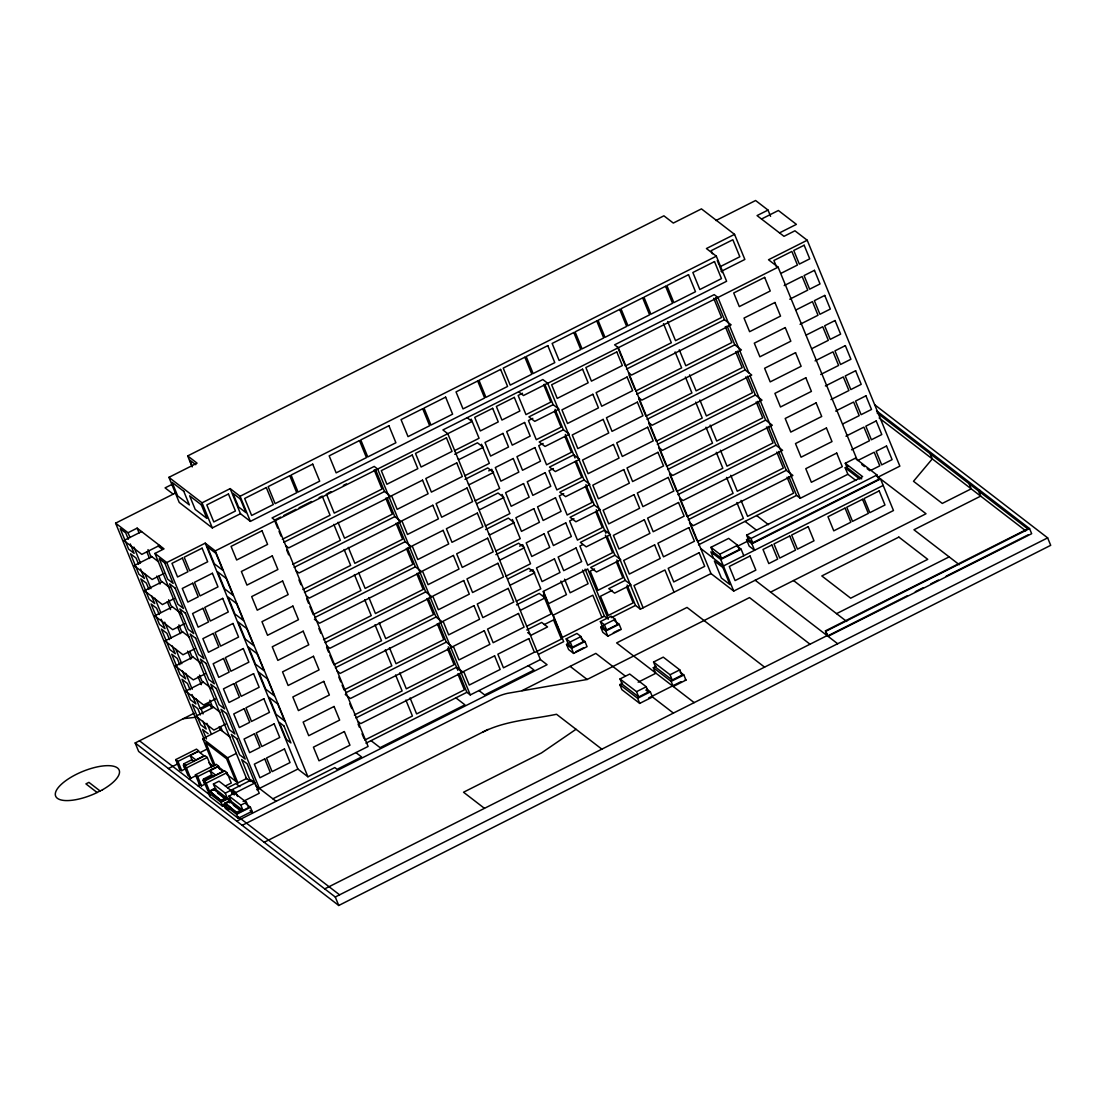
<?xml version="1.0" encoding="UTF-8"?>
<svg xmlns="http://www.w3.org/2000/svg" width="1106" height="1106" viewBox="0 0 1106 1106"><rect width="100%" height="100%" fill="white"/><g stroke="black" fill="none" stroke-linecap="round" stroke-linejoin="round"><path stroke-width="1.5" d="M576.019 729.283L541.456 752.951L463.525 792.228L484.456 808.348M482.963 732.034C505.649 720.545 532.014 719.412 556.525 714.269L601.858 749.163M192.181 466.898L187.674 455.921L663.904 215.822L673.305 223.066L701.453 208.882L734.55 234.361L744.85 259.454L721.153 271.412M734.55 234.361L706.416 248.546L716.329 256.177L726.614 281.27L250.385 521.368L240.472 513.737L212.324 527.921L179.227 502.442L168.928 477.336L197.075 463.151L187.674 455.921M172.55 484.124L165.071 487.884L173.186 494.133M204.334 739.513L115.605 523.166L176.186 492.626M715.9 220.536L755.605 200.518L768.034 210.085L770.578 216.334M115.605 523.166L128.033 532.733L137.13 528.143L164.034 548.866L154.937 553.442L246.541 778.541L237.887 782.896L226.771 774.338M768.034 210.085L757.043 215.587L783.988 236.325L794.938 230.795L807.214 240.237L899.855 466.138L877.528 477.391M141.582 531.585L123.831 540.53L141.817 554.369L159.568 545.424M761.509 219.016L778.389 210.499L796.403 224.366L779.523 232.882M168.928 477.336L202.039 502.829L230.172 488.631L240.085 496.262L250.385 521.368M240.085 496.262L716.329 256.177M719.619 266.947L739.831 256.758L732.849 239.739L711.199 250.661L712.471 253.758M151.881 556.677L134.13 565.622L152.116 579.475L163.951 573.502M154.937 553.442L166.757 562.539L205.218 543.157L215.283 550.899L307.924 776.785L368.104 746.453L275.463 520.553L272.048 517.94L374.229 466.428L377.644 469.041L470.285 694.941L540.419 659.577L547.069 664.706L236.739 821.15M807.214 240.237L768.504 259.758L778.112 267.154L857.15 459.875M522.516 393.252L518.133 395.464L525.986 414.612L550.816 402.086L543.613 384.542M274.454 520.179L280.62 517.069M283.703 515.52L296.021 509.299M299.104 507.751L311.436 501.53M319.136 497.645L322.219 496.096L330.072 515.244L282.306 539.313M327.943 493.207L331.026 491.658M343.358 485.437L346.441 483.889M215.283 550.899L472.013 421.469L467.147 417.722M778.112 267.154L523.484 395.519L518.617 391.773M162.167 581.784L144.416 590.728L162.402 604.567L174.236 598.609M780.988 273.348L797.44 265.053L791.855 251.435L773.91 260.491L776.384 266.532M454.483 450.654L479.064 438.266L471.211 419.119M784.195 285.583L802.154 276.528L807.739 290.145L789.781 299.201M454.718 454.276L477.446 442.815L483.281 447.308L459.045 459.543L458.064 458.783M553.152 404.658L528.903 416.879L534.751 421.372L559 409.151L553.152 404.658L544.788 384.252M626.452 369.141L724.485 319.717L731.149 324.846L631.567 375.045L628.65 372.791M283.869 542.258L384.529 491.52L390.847 496.4L288.68 547.899L285.763 545.659M532.816 418.358L528.433 420.557L536.286 439.704L561.101 427.192L554.562 411.238M172.467 606.876L154.716 615.821L172.702 629.673L184.536 623.701M464.769 475.76L489.35 463.359L481.497 444.225M795.988 309.929L812.44 301.634L818.025 315.251L800.08 324.293M635.604 391.082L681.642 367.883L675.089 351.929M292.606 564.419L340.372 540.336L333.818 524.382M465.004 479.382L487.732 467.921L493.58 472.414L469.331 484.635L468.363 483.889M563.438 429.75L539.203 441.971L545.037 446.465L569.286 434.243L563.438 429.75L555.088 409.358M636.738 394.248L734.785 344.823L741.435 349.938L641.867 400.137L638.936 397.897M294.168 567.364L394.814 516.626L401.146 521.493L298.966 573.005L296.049 570.751M488.728 470.866L491.797 469.317L499.649 488.465L475.068 500.852M543.115 443.451L538.733 445.663L546.585 464.81L571.401 452.285L564.862 436.345M182.753 631.982L165.001 640.927L182.988 654.766L194.822 648.807M806.288 335.021L822.74 326.726L828.325 340.344L811.859 348.639M302.892 589.512L350.657 565.429L344.118 549.488M476.824 503.714L498.032 493.013L503.88 497.506L479.631 509.742L478.649 508.981M647.038 419.34L745.085 369.916L751.734 375.045L652.153 425.243L649.236 422.99M304.468 592.457L405.114 541.719L411.446 546.599L309.265 598.097L306.348 595.858M553.401 468.557L549.018 470.755L556.871 489.903L581.701 477.391L575.148 461.437M193.052 657.075L175.301 666.019L193.287 679.872L205.122 673.9M485.354 525.958L509.949 513.557L502.096 494.423M815.081 360.888L833.025 351.832L838.611 365.45L820.666 374.492M485.603 529.58L508.331 518.12L514.166 522.613L489.93 534.834L488.949 534.087M584.037 479.949L559.788 492.17L565.636 496.663L589.871 484.442L584.037 479.949L576.309 461.119M657.323 444.446L755.37 395.022L762.034 400.137L662.453 450.336L659.535 448.096M314.754 617.563L415.4 566.825L421.732 571.691L319.565 623.203L314.367 619.208M563.701 493.649L559.318 495.861L567.171 515.009L591.986 502.483L585.447 486.543M203.338 682.181L185.601 691.126L203.587 704.964L215.407 699.006M495.654 551.051L520.235 538.663L512.382 519.516M825.38 385.98L843.325 376.925L848.91 390.542L830.952 399.598M666.476 466.386L712.513 443.174L705.974 427.22M323.477 639.71L371.257 615.627L364.704 599.687M495.889 554.673L518.617 543.212L524.465 547.705L500.216 559.94L499.248 559.18M594.323 505.041L570.088 517.276L575.922 521.769L600.171 509.548L594.323 505.041L585.959 484.649M667.623 469.538L765.67 420.114L772.32 425.243L672.738 475.442L669.821 473.188M325.053 642.655L425.699 591.917L432.031 596.798L329.851 648.296L326.934 646.056M519.613 546.17L522.682 544.622L530.534 563.756L505.94 576.157M573.986 518.755L569.604 520.954L577.456 540.101L602.286 527.59L595.747 511.636M196.163 698.84L200.089 708.421L209.186 703.845L211.509 707.771M200.089 708.421L201.126 709.223L210.223 704.646M874.763 404.796L1047.645 537.875L1050.7 545.327L338.754 905.482L138.651 751.458L135.167 742.969L194.089 713.259M213.638 707.273L195.886 716.218L213.873 730.071L225.707 724.098M835.666 411.073L853.625 402.031L859.196 415.649L842.744 423.944M333.777 664.817L381.542 640.733L375.003 624.779M507.695 579.005L528.917 568.318L534.751 572.811L510.516 585.033L509.534 584.286M677.923 494.645L775.956 445.22L782.619 450.336L683.038 500.534L680.121 498.294M335.339 667.761L435.999 617.024L442.317 621.89L340.15 673.402L337.233 671.148M529.898 571.263L532.968 569.714L540.82 588.862L516.239 601.249M582.821 544.581L579.903 546.06L587.756 565.207L612.572 552.682L605.383 535.138M235.855 781.334L226.606 758.785L205.84 742.803L215.089 765.352L213.057 763.79L202.757 738.684L220.509 729.739L230.325 737.301M175.66 759.628L196.481 749.135L198.776 750.905L177.955 761.398L175.66 759.628L179.919 770.011M190.191 755.536L198.361 751.416L204.071 755.813L195.9 759.933L190.191 755.536L191.905 759.725L194.186 761.495M168.416 768.559L177.361 764.052M200.38 752.453L207.79 748.707M184.177 764.937L183.734 763.845L191.905 759.725M190.26 777.228L187.965 775.458L184.163 766.168L204.983 755.675L207.264 757.444L211.523 767.813M184.163 766.168L186.444 767.937L207.264 757.444M179.476 768.919L181.757 770.688L184.923 769.099L183.264 765.076L185.753 766.983M845.966 436.179L863.91 427.123L869.496 440.741L851.551 449.796M516.474 604.871L539.203 593.41L545.051 597.904L520.802 610.139L519.834 609.378M614.908 555.24L590.673 567.475L596.507 571.968L620.756 559.747L614.908 555.24L607.194 536.424M688.209 519.737L786.255 470.313L792.905 475.428L693.338 525.64L690.407 523.387M345.639 692.854L446.285 642.116L452.617 646.996L350.436 698.494L345.252 694.499M594.572 568.954L590.203 571.152L598.042 590.3L622.872 577.788L616.332 561.834M202.757 738.684L227.587 757.804L236.255 753.435M198.168 785.965L199.674 785.205L195.416 774.836L216.237 764.343L218.518 766.099L219.596 768.739M189.195 779.066L196.688 775.292M195.416 774.836L197.698 776.592L218.518 766.099M209.933 770.744L218.103 766.624L223.827 771.02L215.642 775.14L209.933 770.744L211.661 774.933L213.942 776.688M206.905 778.638L203.933 780.131L203.49 779.053L211.661 774.933M199.218 784.126L201.513 785.896L204.665 784.306L203.02 780.269L210.375 776.564M209.864 777.131L212.836 775.638M203.905 781.375L206.2 783.145L210.016 792.435L207.721 790.666L203.905 781.375L224.725 770.882L227.02 772.638L231.278 783.02L225.403 785.979M206.2 783.145L227.02 772.638M845.274 463.276L855.228 458.257L876.961 474.986L878.703 479.244L752.73 542.756L748.361 539.382L746.619 535.138L862.639 476.645L845.274 463.276L847.03 467.52L861.712 478.843M213.417 784.016L225.278 793.14L227.435 798.408L215.587 789.297L213.417 784.016L219.029 781.195L230.877 790.32L232.495 794.274M526.539 626.355L551.12 613.954L543.267 594.821M857.758 460.525L874.21 452.23L879.795 465.847L870.809 470.368M697.361 541.677L743.398 518.465L736.859 502.525M354.362 715.015L402.128 690.932L395.589 674.978M855.878 480.46L847.873 474.294L845.205 467.81L848.012 466.4M526.746 629.978L541.705 622.443L547.553 626.936L531.101 635.231L527.686 632.604M625.208 580.346L608.756 588.641L614.604 593.134L631.056 584.839L625.208 580.346L616.844 559.954M209.532 791.039L213.403 789.076L225.265 798.2L225.707 799.292L221.822 801.242L209.532 791.039L221.822 801.242M698.48 544.857L796.555 495.419L800.288 498.281L847.873 474.294M226.813 804.214L222.652 806.315L209.808 796.431L208.163 792.408L215.85 788.523M355.925 717.96L456.584 667.222L462.916 672.089L360.736 723.601L357.819 721.347M544.346 624.558L553.567 619.913L561.406 639.061L535.29 652.222M612.171 590.369L600.489 596.258L608.341 615.406L633.171 602.881L626.618 586.927M227.698 787.748L235.924 783.601L239.85 786.615M713.743 554.175L710.937 547.332L728.66 538.401L737.578 545.258L739.32 549.502L721.596 558.447L712.679 551.59M225.278 793.14L230.877 790.32M232.177 789.643L251.228 780.034L254.974 782.924L235.924 792.518L232.177 789.643L233.808 793.596M228.997 796.016L234.61 793.182L246.458 802.306L248.615 807.574L243.016 810.408L231.154 801.283L228.997 796.016L240.845 805.14L243.016 810.408M221.38 800.163L225.265 798.2M208.163 792.408L221.006 802.292L227.933 798.795M746.55 539.673L751.9 543.793L754.555 550.276L749.204 546.157L746.55 539.673L749.55 538.166M225.112 803.025L228.983 801.076L240.832 810.2L241.288 811.279L237.403 813.228L225.112 803.025L237.403 813.228M252.085 811.32L238.232 818.302L225.389 808.417L223.744 804.394L230.67 800.896L227.49 797.716L229.578 802.818M710.937 547.332L719.84 554.189L737.578 545.258M746.619 535.138L750.988 538.498L876.961 474.986M736.969 546.53L747.753 541.097M256.786 789.753L297.873 769.043L307.924 776.785M561.378 637.899L604.429 616.194L608.286 619.166L587.701 568.968L543.101 591.447L563.687 641.646L538.511 654.337M713.522 558.35L710.868 551.866L720.766 559.498L741.131 549.226L743.785 555.71M751.9 543.793L880.528 478.953L893.468 510.53L733.72 591.074L710.992 573.585L618.351 347.699L614.618 344.823L714.2 294.625L717.932 297.486L748.817 372.791M243.113 801.421L259.233 793.292L247.136 763.776L241.62 759.518L249.984 779.937L255.5 784.195M364.662 740.108L412.427 716.024L405.888 700.07M566.175 638.881L576.959 633.448L580.996 636.558L583.152 641.826L572.369 647.259L568.332 644.148L566.175 638.881L570.212 641.992L572.369 647.259M600.378 621.641L611.162 616.194L615.199 619.305L617.355 624.586L606.572 630.019L602.535 626.908L600.378 621.641L604.415 624.752L606.572 630.019M611.314 617.646L635.508 605.438L640.374 609.185L710.992 573.585M240.845 805.14L246.458 802.306M365.962 743.191L466.87 692.315L470.285 694.941M570.212 641.992L580.996 636.558M604.415 624.752L615.199 619.305M581.203 638.632L584.977 641.535L587.065 646.637L573.641 653.411L568.608 649.54L566.521 644.425L569.507 642.932M614.148 620.425L619.18 624.296L621.268 629.397L607.844 636.171L602.811 632.3L600.724 627.185L603.71 625.678M883.182 485.437L723.421 565.982L700.706 548.479M236.961 812.15L240.832 810.2M223.744 804.394L236.587 814.279L250.44 807.297L252.527 812.398L250.053 810.504M272.878 798.808L334.814 767.578L337.081 769.32L361.607 756.96L355.925 752.592M566.521 644.425L571.553 648.31L584.977 641.535M600.724 627.185L605.756 631.056L619.18 624.296M576.005 651.586L583.705 647.701M613.291 632.784L619.457 629.687M242.173 825.339L491.534 699.614A22.258 8.157 -22.3 0 1 507.377 693.365L587.148 679.471L749.495 597.613L810.034 644.217M521.991 690.642L595.844 653.397L625.111 675.932M264.182 842.288L488.023 729.435M770.606 592.111L926.026 513.751L876.519 475.87M620.01 678.946L629.715 674.052L646.25 686.771L648.406 692.038L638.701 696.932L622.18 684.213L620.01 678.946L636.544 691.665L638.701 696.932M653.549 662.038L663.254 657.144L679.775 669.863L681.932 675.13L672.227 680.024L655.706 667.305L653.549 662.038L670.07 674.757L672.227 680.024M646.554 688.941L650.369 691.872L652.457 696.987L639.71 703.402L621.89 689.688L619.789 684.586L622.623 683.149M655.416 672.78L653.328 667.678L656.148 666.254M638.148 682.181L655.969 673.208M636.544 691.665L646.25 686.771M670.07 674.757L679.775 669.863M619.789 684.586L637.623 698.301L650.369 691.872M671.148 681.407L683.867 674.992L685.969 680.093L673.236 686.508L671.148 681.407L653.328 667.678M648.697 697.955L681.006 681.669M836.551 613.65L949.155 556.885M907.584 595.622L827.565 635.964L825.463 630.849L1027.751 528.875L877.058 412.87M825.961 631.236L1029.562 528.585L1031.663 533.7L828.062 636.337L825.463 630.849M324.722 888.878L827.108 635.604M915.298 591.724L923.012 587.839M930.727 583.954L938.427 580.069M946.142 576.171L1028.331 534.751M135.167 742.969L335.27 897.007L1047.645 537.875M183.306 718.706L195.098 717.324M876.477 410.755L1029.562 528.585M879.146 417.971L1025.746 530.825M861.809 464.548L864.491 466.608M867.159 468.668L869.828 470.727M845.205 467.81L859.901 479.119M959.303 564.696L913.943 529.774L980.676 496.124L978.575 491.023M756.628 515.534L768.49 524.673M745.043 521.382L756.504 530.203M793.541 580.539L846.698 621.461M737.426 546.364L741.131 549.226M755.191 580.249L837.657 643.733M764.578 667.139L687.02 607.429L616.623 642.918L694.181 702.614M680.052 672.047L683.867 674.992M685.236 679.54L685.969 680.093M645.863 690.075L648.406 692.038M651.738 696.421L673.402 713.093M570.129 666.365L587.148 679.471M528.322 665.674L534.004 670.042L484.649 694.927L478.967 690.559M195.748 464.672L189.596 459.944L192.085 465.999M455.879 697.858L464.962 704.854L380.105 747.642L371.022 740.647M158.117 546.046L162.001 549.046M158.296 561.627L150.485 555.613L148.01 549.599M169.882 587.715L160.771 580.705L158.932 576.198M181.453 613.802L171.071 605.812L168.61 599.798M189.181 636.918L181.37 630.904L178.896 624.89M200.753 663.006L191.656 655.996L189.803 651.489M212.338 689.093L201.956 681.102L199.481 675.089M220.066 712.223L212.241 706.195L209.781 700.195M208.108 733.72L202.578 729.476L206.449 738.905M245.822 777.974L250.398 781.5M255.541 785.467L276.113 801.297M218.974 768.352L221.573 770.343M208.813 762.725L213.873 766.624M231.873 793.016L234.348 794.91M245.491 803.495L250.44 807.297M183.734 763.845L186.015 765.615M203.49 779.053L205.771 780.808M203.02 780.269L205.509 782.191M217.799 793.209L225.707 799.292M233.38 805.196L241.288 811.279M139.48 740.799L210.223 795.255M222.292 804.532L228.983 809.703M238.371 816.919L339.583 894.823M100.162 791.025L88.922 782.371L85.909 783.878L97.148 792.532M979.902 490.359L980.939 492.917M969.119 483.737L971.206 488.838L942.284 503.424L913.501 481.276L932.289 458.879L930.187 453.778M717.255 260.477L719.107 265.011M720.352 268.039L722.218 272.574M750.103 375.929L800.288 498.281M715.485 297.763L724.485 319.717M727.071 325.994L734.785 344.823M737.356 351.086L745.085 369.916M747.656 376.192L755.37 395.022M757.942 401.284L765.67 420.114M768.241 426.391L775.956 445.22M778.541 451.483L786.255 470.313M788.827 476.589L796.555 495.419M713.716 298.316L721.568 317.463L675.531 340.662L667.678 321.528M725.315 326.602L731.854 342.556L685.817 365.768L679.278 349.814M735.614 351.708L742.154 367.662L696.116 390.86L689.577 374.906M745.9 376.8L752.439 392.754L706.402 415.967L699.863 400.013M756.2 401.907L762.739 417.861L716.702 441.059L710.163 425.105M766.486 426.999L773.039 442.953L727.001 466.165L720.448 450.211M776.785 452.105L783.325 468.059L737.287 491.258L730.748 475.304M787.071 477.198L793.624 493.152L747.587 516.364L741.034 500.41M663.489 323.629L671.342 342.777L625.305 365.989L617.452 346.842M685.388 377.022L691.927 392.976L645.89 416.188L638.701 398.63M695.674 402.128L702.227 418.068L656.19 441.28L648.987 423.736M716.273 452.326L722.812 468.267L676.775 491.479L669.572 473.935M726.559 477.419L733.098 493.373L687.075 516.585L679.872 499.027M750.988 538.498L752.73 542.756M719.84 554.189L721.596 558.447M720.766 559.498L733.72 591.074M629.051 375.128L634.941 389.492M658.623 447.239L665.826 464.783M689.508 522.53L696.711 540.087M674.052 592.208L664.927 569.977L633.987 585.572L643.111 607.802M640.374 609.185L547.719 383.298L542.852 379.552L442.912 429.944L447.778 433.69L540.419 659.577M565.373 434.451L575.023 457.981M596.258 509.755L605.908 533.286M627.143 585.046L635.508 605.438M585.129 569.134L604.429 616.194M637.623 698.301L639.71 703.402M582.516 570.115L588.102 583.733L570.143 592.775L564.572 579.171M601.927 617.452L592.816 595.222L553.207 615.185L562.332 637.415M605.756 631.056L607.844 636.171M560.866 581.023L566.452 594.641L548.507 603.696L543.544 591.586M571.553 648.31L573.641 653.411M375.515 469.566L384.529 491.52M387.1 497.797L394.814 516.626M397.386 522.903L405.114 541.719M407.685 547.995L415.4 566.825M417.985 573.102L425.699 591.917M428.271 598.194L435.999 617.024M438.57 623.3L446.285 642.116M448.22 646.83L457.87 670.36M459.156 673.485L466.87 692.315M374.174 469.898L382.026 489.046L334.261 513.129L326.408 493.981M385.773 498.198L392.326 514.138L344.547 538.221L338.007 522.267M396.072 523.29L402.612 539.244L354.846 563.327L348.307 547.373M406.372 548.396L412.911 564.337L365.146 588.42L358.593 572.466M416.658 573.489L423.197 589.443L375.432 613.526L368.892 597.572M426.957 598.595L433.497 614.535L385.731 638.618L379.192 622.664M437.243 623.687L443.796 639.641L396.017 663.724L389.478 647.77M447.543 648.78L454.082 664.734L406.317 688.817L399.778 672.863M457.843 673.886L464.382 689.84L416.616 713.923L410.063 697.969M354.418 574.581L360.957 590.535L313.192 614.618L309.915 606.641M385.289 649.886L391.842 665.826L344.063 689.909L342.1 685.126M275.104 521.769L277.73 528.156M279.03 531.336L280.993 536.134M286.717 550.055L288.68 554.853M298.966 579.945L300.929 584.728M306.639 598.664L308.602 603.447M318.901 628.554L320.864 633.337M326.574 647.273L328.537 652.056M329.851 655.25L333.127 663.213M338.837 677.149L340.8 681.932M349.786 703.845L351.749 708.628M358.109 724.154L359.422 727.347M362.035 733.734L363.998 738.518M230.172 488.631L240.472 513.737M202.039 502.829L212.324 527.921M205.218 543.157L297.873 769.043M335.27 897.007L338.754 905.482M166.757 562.539L259.398 788.44M220.688 726.794L222.541 731.301M219.223 726.601L220.509 729.739M137.13 528.143L139.093 532.94M146.946 552.101L149.573 558.489M156.776 576.06L160.052 584.051M167.255 601.623L170.531 609.6M177.734 627.171L180.361 633.558M187.564 651.13L190.84 659.121M198.043 676.692L201.32 684.669M227.587 757.804L237.887 782.896M235.924 792.518L237.555 796.472M201.126 709.223L203.062 713.923M206.919 723.338L211.426 734.329M128.033 532.733L129.996 537.53M133.923 547.111L140.476 563.078M145.066 574.263L150.955 588.641M154.895 598.222L160.785 612.586M164.711 622.18L171.264 638.148M175.854 649.333L181.743 663.697M185.684 673.291L192.223 689.259M128.324 539.216L125.752 532.926L120.236 528.682L128.6 549.101L134.13 553.346L130.259 543.931M138.623 564.309L136.038 558.032L130.522 553.788L138.9 574.208L144.416 578.452L140.559 569.023M148.909 589.415L146.338 583.125L140.821 578.88L149.199 599.3L154.716 603.544L151.494 595.692M159.209 614.507L156.637 608.231L151.107 603.987L159.485 624.406L165.001 628.65L161.144 619.222M169.508 639.614L166.923 633.323L161.407 629.079L169.785 649.499L175.301 653.743L172.08 645.89M179.794 664.706L177.223 658.429L171.707 654.185L180.071 674.605L185.601 678.849L182.379 670.996M190.094 689.812L187.508 683.522L181.992 679.278L190.37 699.697L195.886 703.941L192.029 694.527M200.38 714.905L197.808 708.628L192.292 704.384L200.67 724.803L206.186 729.048L202.965 721.195M236.587 814.279L238.232 818.302M221.006 802.292L222.652 806.315M213.403 789.076L213.845 790.168M197.698 776.592L201.513 785.896M186.444 767.937L190.702 778.306M177.955 761.398L181.757 770.688M102.526 789.753L94.674 793.707A34.341 12.595 -22.3 0 1 55.977 791.26A34.341 12.595 -22.3 0 1 106.729 765.67A34.341 12.595 -22.3 0 1 102.526 789.753M228.458 493.995L206.808 504.917L213.79 521.935L235.44 511.013L228.458 493.995M266.311 487.539L244.661 498.46L251.643 515.465L273.293 504.557L266.311 487.539M289.786 475.704L268.136 486.626L275.118 503.645L296.754 492.723L289.786 475.704M312.721 464.147L291.085 475.055L298.053 492.073L319.703 481.165L312.721 464.147M359.478 440.575L329.173 455.852L336.155 472.87L366.459 457.594L359.478 440.575M388.925 425.727L360.777 439.911L367.759 456.93L395.907 442.746L388.925 425.727M422.699 408.708L401.049 419.616L408.031 436.635L429.667 425.727L422.699 408.708M445.635 397.137L423.999 408.045L430.967 425.063L452.617 414.156L445.635 397.137M477.681 380.989L456.031 391.897L463.013 408.916L484.663 398.008L477.681 380.989M500.617 369.418L478.981 380.326L485.949 397.344L507.599 386.436L500.617 369.418M524.866 357.197L503.216 368.104L510.198 385.123L531.848 374.215L524.866 357.197M547.816 345.625L526.166 356.533L533.147 373.551L554.797 362.644L547.816 345.625M573.793 332.533L552.143 343.441L559.124 360.459L580.774 349.551L573.793 332.533M596.742 320.961L575.092 331.869L582.074 348.888L603.71 337.98L596.742 320.961M619.678 309.39L598.042 320.311L605.01 337.33L626.66 326.408L619.678 309.39M642.627 297.832L620.978 308.74L627.959 325.758L649.609 314.837L642.627 297.832M665.577 286.26L643.927 297.168L650.909 314.187L672.559 303.279L665.577 286.26M688.526 274.689L666.877 285.597L673.858 302.615L695.494 291.708L688.526 274.689M714.504 261.597L692.854 272.505L699.835 289.523L721.471 278.615L714.504 261.597M182.379 558.115L171.983 563.355L177.568 576.973L187.965 571.733L182.379 558.115M202.121 548.175L184.163 557.217L189.748 570.834L207.693 561.779L202.121 548.175M804.159 245.228L793.762 250.468L799.348 264.085L809.744 258.845L804.159 245.228M492.668 408.308L474.723 417.349L480.294 430.967L498.253 421.911L492.668 408.308M514.318 397.386L496.359 406.441L501.944 420.059L519.903 411.003L514.318 397.386M262.011 530.783L231.071 546.392L236.656 559.995L267.597 544.401L262.011 530.783M412.248 455.05L381.307 470.644L386.893 484.262L417.833 468.668L412.248 455.05M446.451 437.81L415.51 453.405L421.096 467.022L452.036 451.414L446.451 437.81M582.586 369.183L551.645 384.777L557.23 398.395L588.171 382.787L582.586 369.183M616.789 351.929L585.848 367.538L591.434 381.141L622.36 365.547L616.789 351.929M764.661 277.385L733.72 292.979L739.306 306.597L770.246 291.002L764.661 277.385M192.679 583.221L182.283 588.461L187.868 602.065L198.251 596.825L192.679 583.221M212.407 573.267L194.462 582.323L200.048 595.927L217.993 586.885L212.407 573.267M814.458 270.334L804.062 275.574L809.647 289.178L820.03 283.938L814.458 270.334M502.967 433.4L485.009 442.455L490.594 456.073L508.539 447.018L502.967 433.4M524.603 422.492L506.659 431.547L512.244 445.151L530.189 436.11L524.603 422.492M272.311 555.889L241.371 571.484L246.956 585.102L277.896 569.493L272.311 555.889M422.547 480.156L391.607 495.751L397.178 509.354L428.119 493.76L422.547 480.156M456.75 462.902L425.81 478.511L431.381 492.115L462.322 476.52L456.75 462.902M592.871 394.275L561.931 409.87L567.516 423.487L598.457 407.893L592.871 394.275M627.074 377.035L596.134 392.63L601.719 406.248L632.66 390.653L627.074 377.035M774.96 302.477L744.02 318.086L749.605 331.689L780.546 316.095L774.96 302.477M202.965 608.314L192.582 613.554L198.154 627.171L208.55 621.931L202.965 608.314M222.707 598.374L204.748 607.415L210.334 621.033L228.292 611.977L222.707 598.374M824.744 295.426L814.362 300.666L819.933 314.284L830.33 309.044L824.744 295.426M513.253 458.506L495.308 467.548L500.894 481.165L518.838 472.11L513.253 458.506M534.903 447.584L516.958 456.64L522.53 470.257L540.488 461.202L534.903 447.584M282.611 580.982L251.67 596.59L257.242 610.194L288.182 594.599L282.611 580.982M432.833 505.248L401.893 520.843L407.478 534.461L438.418 518.866L432.833 505.248M467.036 488.009L436.096 503.603L441.681 517.221L472.621 501.612L467.036 488.009M603.171 419.381L572.231 434.976L577.816 448.594L608.756 432.985L603.171 419.381M637.374 402.128L606.434 417.736L612.019 431.34L642.959 415.745L637.374 402.128M785.246 327.583L754.306 343.178L759.891 356.796L790.831 341.201L785.246 327.583M213.264 633.42L202.868 638.66L208.453 652.264L218.85 647.024L213.264 633.42M232.993 623.466L215.048 632.521L220.633 646.125L238.578 637.084L232.993 623.466M835.044 320.533L824.647 325.772L830.233 339.376L840.629 334.136L835.044 320.533M573.738 454.843L549.488 467.078L555.336 471.571L579.585 459.349L573.738 454.843M523.553 483.599L505.594 492.654L511.179 506.272L529.138 497.216L523.553 483.599M545.203 472.691L527.244 481.732L532.829 495.35L550.774 486.308L545.203 472.691M292.896 606.088L261.956 621.683L267.541 635.3L298.482 619.692L292.896 606.088M443.133 530.355L412.192 545.949L417.778 559.553L448.718 543.958L443.133 530.355M477.336 513.101L446.395 528.709L451.981 542.313L482.921 526.719L477.336 513.101M613.457 444.474L582.53 460.068L588.102 473.686L619.042 458.091L613.457 444.474M647.66 427.234L616.719 442.829L622.305 456.446L653.245 440.852L647.66 427.234M795.546 352.676L764.605 368.284L770.191 381.888L801.131 366.293L795.546 352.676M223.55 658.512L213.168 663.752L218.753 677.37L229.136 672.13L223.55 658.512M243.292 648.558L225.334 657.614L230.919 671.231L248.878 662.176L243.292 648.558M845.33 345.625L834.947 350.865L840.532 364.482L850.915 359.243L845.33 345.625M533.839 508.705L515.894 517.746L521.479 531.364L539.424 522.309L533.839 508.705M555.489 497.783L537.544 506.838L543.129 520.456L561.074 511.401L555.489 497.783M303.196 631.18L272.256 646.789L277.841 660.393L308.781 644.798L303.196 631.18M453.419 555.447L422.478 571.042L428.063 584.659L459.004 569.065L453.419 555.447M487.622 538.207L456.681 553.802L462.267 567.419L493.207 551.811L487.622 538.207M623.756 469.58L592.816 485.175L598.401 498.792L629.342 483.184L623.756 469.58M657.959 452.326L627.019 467.935L632.604 481.539L663.545 465.944L657.959 452.326M805.832 377.782L774.905 393.377L780.477 406.994L811.417 391.4L805.832 377.782M233.85 683.619L223.453 688.858L229.039 702.462L239.435 697.222L233.85 683.619M253.578 673.665L235.633 682.72L241.219 696.324L259.163 687.282L253.578 673.665M855.629 370.731L845.233 375.971L850.818 389.575L861.215 384.335L855.629 370.731M544.138 533.797L526.193 542.852L531.765 556.47L549.723 547.415L544.138 533.797M565.788 522.889L547.829 531.931L553.415 545.548L571.373 536.507L565.788 522.889M313.482 656.287L282.542 671.881L288.127 685.499L319.067 669.89L313.482 656.287M463.718 580.539L432.778 596.148L438.363 609.752L469.303 594.157L463.718 580.539M497.921 563.3L466.981 578.894L472.566 592.512L503.507 576.917L497.921 563.3M634.056 494.672L603.116 510.267L608.701 523.885L639.627 508.29L634.056 494.672M668.259 477.433L637.319 493.027L642.89 506.645L673.831 491.05L668.259 477.433M816.131 402.874L785.191 418.483L790.776 432.087L821.717 416.492L816.131 402.874M244.149 708.711L233.753 713.951L239.338 727.568L249.721 722.329L244.149 708.711M263.878 698.757L245.933 707.812L251.504 721.43L269.463 712.375L263.878 698.757M865.929 395.824L855.532 401.063L861.118 414.681L871.5 409.441L865.929 395.824M604.623 530.147L580.374 542.369L586.221 546.862L610.457 534.64L604.623 530.147M554.438 558.903L536.479 567.945L542.064 581.562L560.009 572.507L554.438 558.903M576.074 547.982L558.129 557.037L563.714 570.655L581.659 561.599L576.074 547.982M323.781 681.379L292.841 696.974L298.426 710.591L329.367 694.997L323.781 681.379M474.004 605.646L443.077 621.24L448.649 634.858L479.589 619.263L474.004 605.646M508.207 588.406L477.28 604L482.852 617.618L513.792 602.01L508.207 588.406M644.342 519.779L613.401 535.373L618.987 548.991L649.927 533.382L644.342 519.779M678.545 502.525L647.604 518.133L653.19 531.737L684.13 516.143L678.545 502.525M826.431 427.981L795.49 443.575L801.076 457.193L832.002 441.598L826.431 427.981M254.435 733.817L244.053 739.043L249.624 752.661L260.021 747.421L254.435 733.817M274.177 723.863L256.219 732.919L261.804 746.522L279.749 737.481L274.177 723.863M876.215 420.93L865.832 426.169L871.404 439.773L881.8 434.534L876.215 420.93M334.067 706.485L303.141 722.08L308.712 735.697L339.653 720.089L334.067 706.485M484.304 630.738L453.363 646.346L458.949 659.95L489.889 644.356L484.304 630.738M518.507 613.498L487.566 629.093L493.152 642.71L524.092 627.116L518.507 613.498M654.641 544.871L623.701 560.466L629.286 574.083L660.227 558.489L654.641 544.871M688.844 527.631L657.904 543.226L663.489 556.843L694.43 541.249L688.844 527.631M836.717 453.073L805.776 468.681L811.362 482.285L842.302 466.691L836.717 453.073M264.735 758.91L254.339 764.149L259.924 777.767L270.32 772.527L264.735 758.91M284.463 748.956L266.518 758.011L272.104 771.629L290.049 762.573L284.463 748.956M886.514 446.022L876.118 451.262L881.703 464.879L892.1 459.64L886.514 446.022M344.367 731.578L313.427 747.172L319.012 760.79L349.952 745.195L344.367 731.578M494.603 655.844L463.663 671.439L469.248 685.056L500.175 669.462L494.603 655.844M528.806 638.604L497.866 654.199L503.451 667.817L534.378 652.208L528.806 638.604M699.13 552.724L668.19 568.332L673.775 581.936L704.716 566.341L699.13 552.724M750.062 556L729.283 566.466L735.075 580.581L755.854 570.115L750.062 556M771.877 544.995L763.002 549.475L768.794 563.59L777.67 559.111L771.877 544.995M789.739 535.995L773.965 543.945L779.744 558.06L795.532 550.111L789.739 535.995M808.223 526.677L791.661 535.028L797.454 549.143L814.002 540.793L808.223 526.677M845.067 508.096L827.979 516.723L833.772 530.839L850.86 522.212L845.067 508.096M862.542 499.29L846.74 507.253L852.532 521.368L868.334 513.405L862.542 499.29M879.187 490.898L864.035 498.543L869.828 512.659L884.98 505.013L879.187 490.898M898.86 537.101L821.799 575.95L850.694 598.194L927.754 559.346L898.86 537.101M722.978 567.585L714.379 560.977L721.361 577.982L729.96 584.604L722.978 567.585M240.389 499.055L232.924 493.304L238.509 506.921L245.974 512.659L240.389 499.055M183.79 491.327L172.107 482.327L177.679 495.944L189.375 504.93L183.79 491.327M201.32 504.82L189.638 495.82L195.223 509.437L206.905 518.438L201.32 504.82M215.919 553.346L207.32 546.723L214.301 563.742L222.9 570.364L215.919 553.346M226.218 578.452L217.619 571.83L224.601 588.848L233.2 595.457L226.218 578.452M236.518 603.544L227.919 596.922L234.887 613.941L243.486 620.563L236.518 603.544M164.78 562.982L159.264 558.724L167.642 579.143L173.158 583.401L164.78 562.982M246.804 628.65L238.205 622.028L245.186 639.033L253.786 645.655L246.804 628.65M175.08 588.074L169.55 583.83L177.928 604.249L183.444 608.494L175.08 588.074M257.104 653.743L248.504 647.121L255.472 664.139L264.085 670.761L257.104 653.743M185.366 613.18L179.849 608.922L188.227 629.342L193.744 633.6L185.366 613.18M267.389 678.849L258.79 672.227L265.772 689.232L274.371 695.854L267.389 678.849M195.665 638.273L190.149 634.028L198.513 654.448L204.043 658.692L195.665 638.273M277.689 703.941L269.09 697.319L276.071 714.338L284.671 720.96L277.689 703.941M205.951 663.379L200.435 659.121L208.813 679.54L214.329 683.798L205.951 663.379M283.924 725.923L279.376 722.425L286.357 739.43L290.906 742.928L283.924 725.923M216.251 688.471L210.734 684.227L219.112 704.646L224.629 708.891L216.251 688.471M226.55 713.577L221.02 709.319L229.398 729.739L234.914 733.997L226.55 713.577M236.836 738.67L231.32 734.425L239.698 754.845L245.214 759.089L236.836 738.67"/></g></svg>
